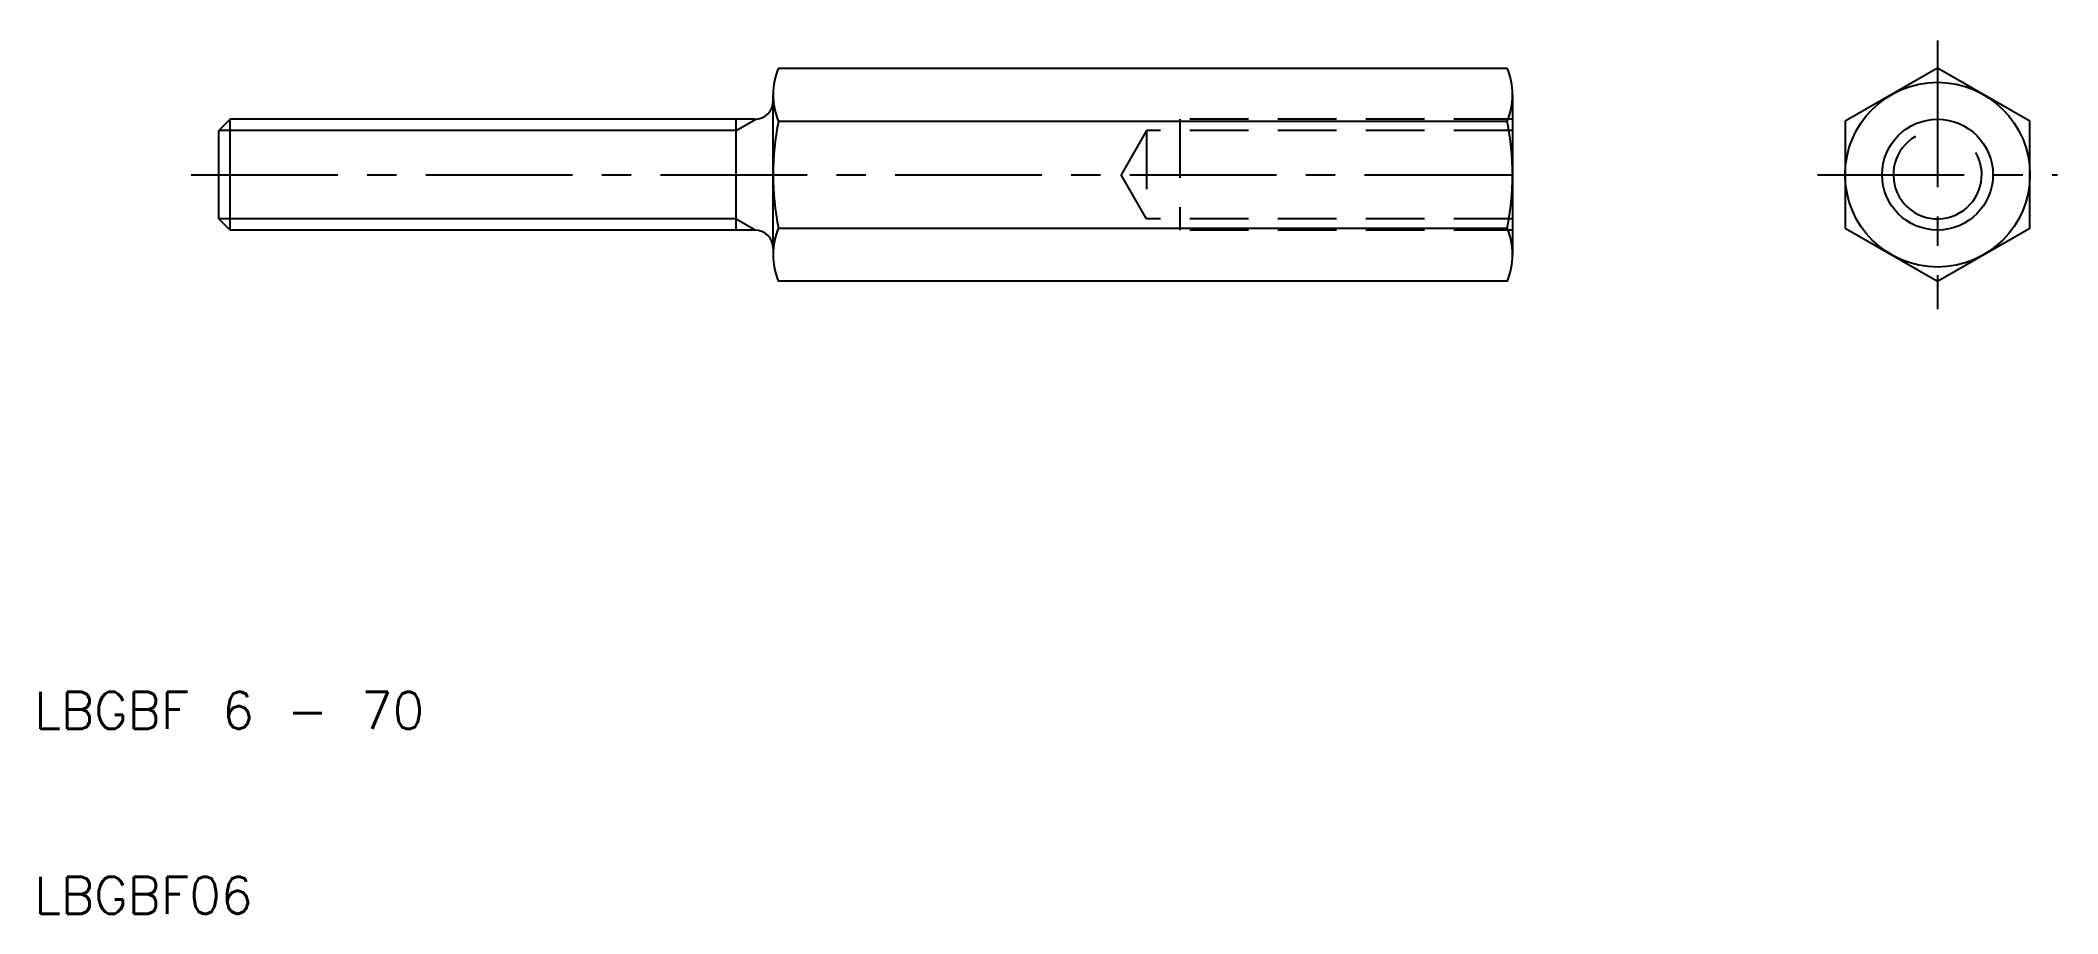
# Model space of a CAD drawing. Extents: x 10 to 120, y 10 to 57.
import ezdxf

# ---------------------------------------------------------------- set-up
doc = ezdxf.new("R2010")
doc.units = 0
doc.header["$LTSCALE"] = 0.25
doc.linetypes.add('CENTER', pattern=[50.8, 31.75, -6.35, 6.35, -6.35])
doc.linetypes.add('DASHED', pattern=[19.05, 12.7, -6.35])
doc.layers.get('0').update_dxf_attribs({"linetype": 'CONTINUOUS'})
doc.layers.add('CENTER', color=1, linetype='CENTER')
doc.styles.get("Standard").update_dxf_attribs({"font": 'txt.shx', "bigfont": 'extfont.shx'})

msp = doc.modelspace()

# ---------------------------------------------------------------- linework, layer by layer
for p, q in [((50.28, 55.77), (89.72, 55.77)), ((113, 55.77), (108, 52.89)), ((118, 52.89), (113, 55.77)), ((50, 54), (50, 54.33)), ((50, 46), (50, 54)), ((90, 54.33), (90, 45.67)), ((20.61, 53), (20, 52.39)), ((49, 53), (20.61, 53)), ((20.61, 47), (20.61, 53)), ((48, 47), (48, 53)), ((50.28, 52.89), (89.72, 52.89)), ((108, 52.89), (108, 47.11)), ((118, 47.11), (118, 52.89)), ((20, 47.61), (20, 52.39)), ((20.61, 47), (20, 47.61)), ((49, 47), (20.61, 47)), ((50.28, 47.11), (89.72, 47.11)), ((108, 47.11), (113, 44.23)), ((113, 44.23), (118, 47.11)), ((50, 46), (50, 45.67)), ((89.72, 44.23), (50.28, 44.23))]:
    msp.add_line(p, q)
at = {"color": 3}
for p, q in [((48, 52.39), (49.06, 53)), ((48, 52.39), (20, 52.39)), ((48, 47.61), (20, 47.61)), ((48, 47.61), (49.06, 47))]:
    msp.add_line(p, q, dxfattribs=at)
at = {"color": 3, "linetype": 'DASHED'}
for p, q in [((90, 53), (72, 53)), ((72, 53), (72, 47)), ((70.2, 52.39), (68.82, 50)), ((90, 52.39), (70.2, 52.39)), ((70.2, 52.39), (70.2, 47.61)), ((70.2, 47.61), (68.82, 50)), ((90, 47.61), (70.2, 47.61)), ((90, 47), (72, 47))]:
    msp.add_line(p, q, dxfattribs=at)
for radius in [5, 3]:
    msp.add_circle((113, 50), radius)
for centre, radius, start, end in [((53.86, 54.33), 3.86, 158.0126, 180), ((86.14, 54.33), 3.86, 0, 21.9874), ((49, 54), 1, 270, 0), ((53.86, 54.33), 3.86, 180, 201.9874), ((86.14, 54.33), 3.86, 338.0126, 0), ((65, 50), 15, 168.9042, 191.0958), ((75, 50), 15, 348.9042, 11.0958), ((49, 46), 1, 0, 90), ((53.86, 45.67), 3.86, 158.0126, 180), ((86.14, 45.67), 3.86, 0, 21.9874), ((53.86, 45.67), 3.86, 180, 201.9874), ((86.14, 45.67), 3.86, 338.0126, 0)]:
    msp.add_arc(centre, radius, start, end)
at = {"color": 3}
msp.add_arc((113, 50), 2.39, 120, 30, dxfattribs=at)
at = {"layer": 'CENTER', "color": 1, "linetype": 'CENTER'}
for p, q in [((113, 57.27), (113, 42.73)), ((18.5, 50), (91.5, 50)), ((106.5, 50), (119.5, 50))]:
    msp.add_line(p, q, dxfattribs=at)

# ---------------------------------------------------------------- texts
for s, p in [('LBGBF 6 - 70', (10, 20)), ('LBGBF06', (10, 10))]:
    msp.add_text(s, height=2).set_placement(p)

doc.saveas('drawing.dxf')
